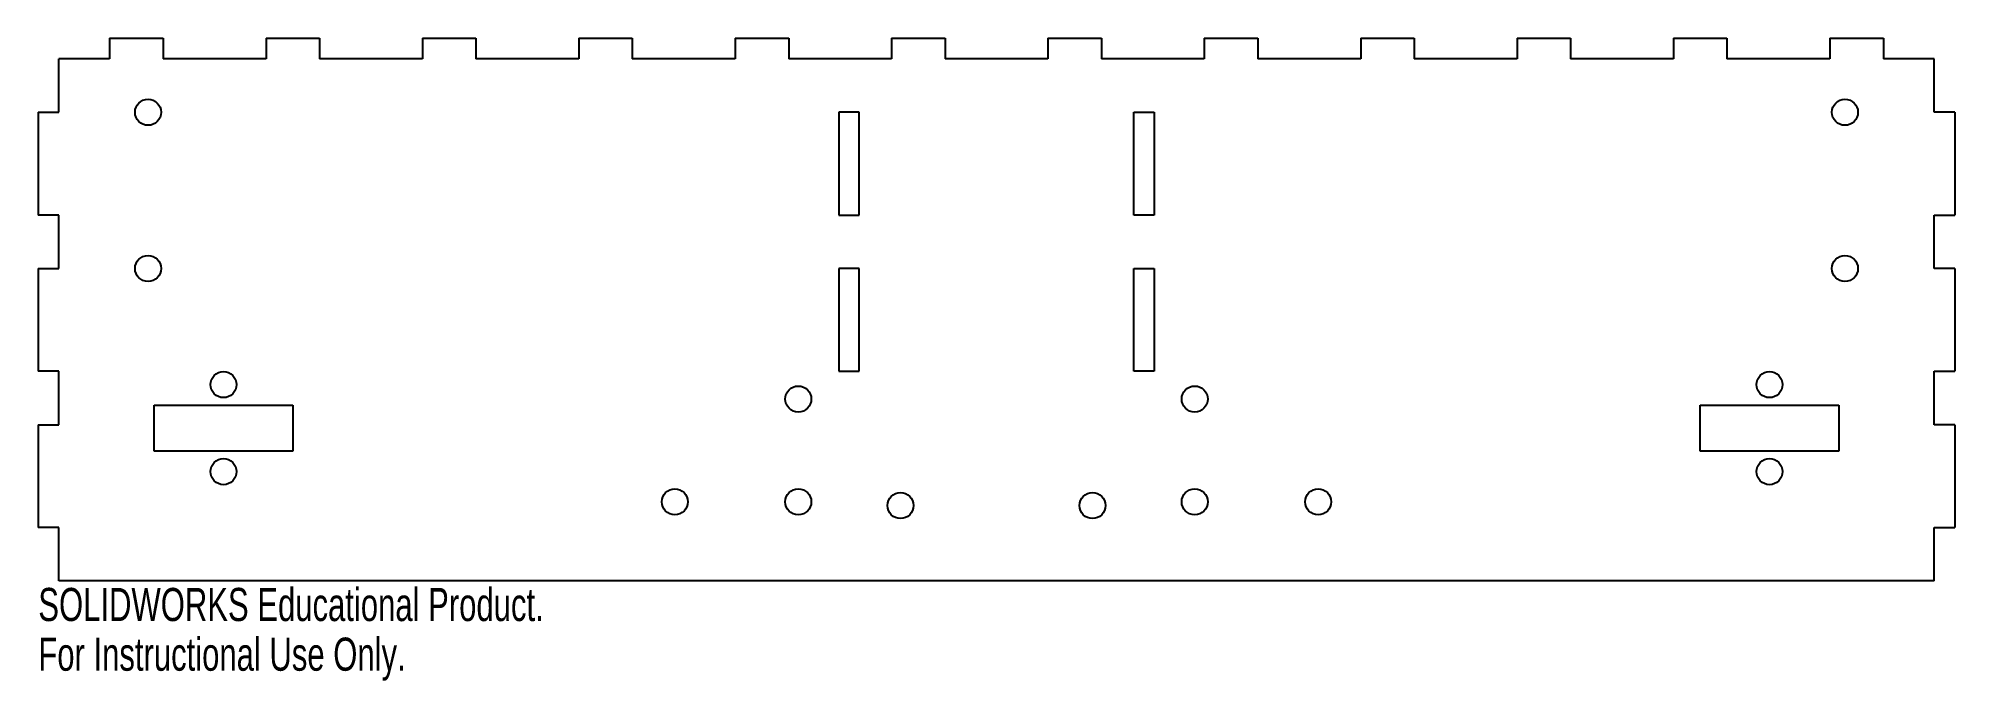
# Model space of a CAD drawing. Header units: millimetres. Extents: x -140 to 140, y -53 to 41.
import ezdxf

# ---------------------------------------------------------------- set-up
doc = ezdxf.new("R2010")
doc.units = ezdxf.units.MM
doc.styles.add('SLDTEXTSTYLE0', font='TXT', dxfattribs={"width": 0.7})

msp = doc.modelspace()

# ---------------------------------------------------------------- linework, layer by layer
at = {"color": 7, "linetype": 'Continuous', "lineweight": 25}
for p, q in [((-129.3, 41.1), (-121.5, 41.1)), ((-129.3, 41.1), (-129.3, 38.1)), ((-121.5, 41.1), (-121.5, 38.1)), ((-106.5, 41.1), (-98.7, 41.1)), ((-106.5, 41.1), (-106.5, 38.1)), ((-98.7, 41.1), (-98.7, 38.1)), ((-83.7, 41.1), (-75.9, 41.1)), ((-83.7, 41.1), (-83.7, 38.1)), ((-75.9, 41.1), (-75.9, 38.1)), ((-60.9, 41.1), (-53.1, 41.1)), ((-60.9, 41.1), (-60.9, 38.1)), ((-53.1, 41.1), (-53.1, 38.1)), ((-38.1, 41.1), (-30.3, 41.1)), ((-38.1, 41.1), (-38.1, 38.1)), ((-30.3, 41.1), (-30.3, 38.1)), ((-15.3, 41.1), (-7.5, 41.1)), ((-15.3, 41.1), (-15.3, 38.1)), ((-7.5, 41.1), (-7.5, 38.1)), ((7.5, 41.1), (15.3, 41.1)), ((7.5, 41.1), (7.5, 38.1)), ((15.3, 41.1), (15.3, 38.1)), ((30.3, 41.1), (38.1, 41.1)), ((30.3, 41.1), (30.3, 38.1)), ((38.1, 41.1), (38.1, 38.1)), ((53.1, 41.1), (60.9, 41.1)), ((53.1, 41.1), (53.1, 38.1)), ((60.9, 41.1), (60.9, 38.1)), ((75.9, 41.1), (83.7, 41.1)), ((75.9, 41.1), (75.9, 38.1)), ((83.7, 41.1), (83.7, 38.1)), ((98.7, 41.1), (106.5, 41.1)), ((98.7, 41.1), (98.7, 38.1)), ((106.5, 41.1), (106.5, 38.1)), ((121.5, 41.1), (129.3, 41.1)), ((121.5, 41.1), (121.5, 38.1)), ((129.3, 41.1), (129.3, 38.1)), ((-129.3, 38.1), (-136.7, 38.1)), ((-136.7, 30.3), (-136.7, 38.1)), ((-106.5, 38.1), (-121.5, 38.1)), ((-83.7, 38.1), (-98.7, 38.1)), ((-60.9, 38.1), (-75.9, 38.1)), ((-38.1, 38.1), (-53.1, 38.1)), ((-15.3, 38.1), (-30.3, 38.1)), ((7.5, 38.1), (-7.5, 38.1)), ((30.3, 38.1), (15.3, 38.1)), ((53.1, 38.1), (38.1, 38.1)), ((75.9, 38.1), (60.9, 38.1)), ((98.7, 38.1), (83.7, 38.1)), ((121.5, 38.1), (106.5, 38.1)), ((136.7, 38.1), (129.3, 38.1)), ((136.7, 30.3), (136.7, 38.1)), ((-139.7, 30.3), (-136.7, 30.3)), ((-139.7, 30.3), (-139.7, 15.3)), ((-23, 30.3), (-23, 15.3)), ((-20, 30.3), (-23, 30.3)), ((-20, 15.3), (-20, 30.3)), ((20, 30.3), (23, 30.3)), ((20, 15.3), (20, 30.3)), ((23, 30.3), (23, 15.3)), ((139.7, 30.3), (136.7, 30.3)), ((139.7, 30.3), (139.7, 15.3)), ((-136.7, 15.3), (-139.7, 15.3)), ((-136.7, 7.5), (-136.7, 15.3)), ((-23, 15.3), (-20, 15.3)), ((23, 15.3), (20, 15.3)), ((136.7, 7.5), (136.7, 15.3)), ((136.7, 15.3), (139.7, 15.3)), ((-139.7, 7.5), (-136.7, 7.5)), ((-139.7, 7.5), (-139.7, -7.5)), ((-23, 7.5), (-23, -7.5)), ((-20, 7.5), (-23, 7.5)), ((-20, -7.5), (-20, 7.5)), ((20, 7.5), (23, 7.5)), ((20, -7.5), (20, 7.5)), ((23, 7.5), (23, -7.5)), ((139.7, 7.5), (136.7, 7.5)), ((139.7, 7.5), (139.7, -7.5)), ((-136.7, -7.5), (-139.7, -7.5)), ((-136.7, -15.3), (-136.7, -7.5)), ((-23, -7.5), (-20, -7.5)), ((23, -7.5), (20, -7.5)), ((136.7, -15.3), (136.7, -7.5)), ((136.7, -7.5), (139.7, -7.5)), ((-122.8, -19.15), (-122.8, -12.45)), ((-122.8, -12.45), (-102.6, -12.45)), ((-102.6, -12.45), (-102.6, -19.15)), ((102.6, -12.45), (122.8, -12.45)), ((102.6, -19.15), (102.6, -12.45)), ((122.8, -12.45), (122.8, -19.15)), ((-139.7, -15.3), (-136.7, -15.3)), ((-139.7, -15.3), (-139.7, -30.3)), ((139.7, -15.3), (136.7, -15.3)), ((139.7, -15.3), (139.7, -30.3)), ((-102.6, -19.15), (-122.8, -19.15)), ((122.8, -19.15), (102.6, -19.15)), ((-136.7, -30.3), (-139.7, -30.3)), ((-136.7, -38.1), (-136.7, -30.3)), ((136.7, -38.1), (136.7, -30.3)), ((136.7, -30.3), (139.7, -30.3)), ((136.7, -38.1), (-136.7, -38.1))]:
    msp.add_line(p, q, dxfattribs=at)
for centre in [(-123.7, 30.3), (123.7, 30.3), (-123.7, 7.5), (123.7, 7.5), (-112.7, -9.45), (112.7, -9.45), (-28.9, -11.55), (28.9, -11.55), (-112.7, -22.15), (112.7, -22.15), (-46.9, -26.55), (-28.9, -26.55), (28.9, -26.55), (46.9, -26.55), (-14, -27.1), (14, -27.1)]:
    msp.add_circle(centre, 1.9, dxfattribs=at)

# ---------------------------------------------------------------- texts
at = {"color": 7, "linetype": 'Continuous', "char_height": 4.8336, "attachment_point": 1, "style": 'SLDTEXTSTYLE0'}
for s, insert in [('SOLIDWORKS Educational Product.', (-139.7, -39.12)), ('For Instructional Use Only.', (-139.7, -46.37))]:
    msp.add_mtext(s, dxfattribs=dict(at, insert=insert))

doc.saveas('drawing.dxf')
